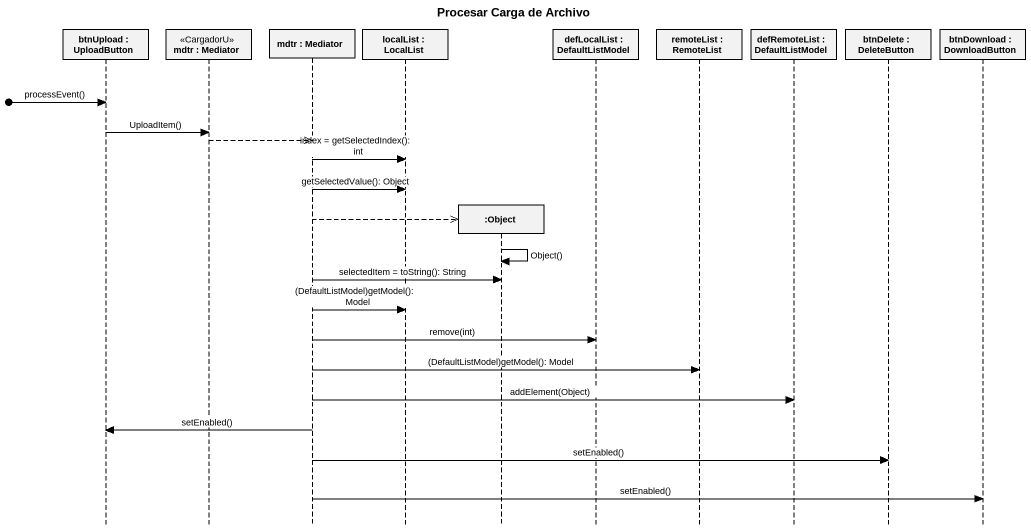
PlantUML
@startuml
title Procesar Carga de Archivo
hide footbox
participant "btnUpload : UploadButton" as btnUpload
participant "mdtr : Mediator" as mdtr <<CargadorU>>
participant "mdtr : Mediator" as mdtr_2
participant "localList : LocalList" as localList
participant ":Object" as Object_
participant "defLocalList : DefaultListModel" as defLocalList
participant "remoteList : RemoteList" as remoteList
participant "defRemoteList : DefaultListModel" as defRemoteList
participant "btnDelete : DeleteButton" as btnDelete
participant "btnDownload : DownloadButton" as btnDownload

[o-> btnUpload : processEvent()
btnUpload -> mdtr : UploadItem()
mdtr -->> mdtr_2
mdtr_2 -> localList : index = getSelectedIndex(): int
mdtr_2 -> localList : getSelectedValue(): Object
mdtr_2 -->> Object_ **
Object_ -> Object_ : Object()
mdtr_2 -> Object_ : selectedItem = toString(): String
mdtr_2 -> localList : (DefaultListModel)getModel(): Model
mdtr_2 -> defLocalList : remove(int)
mdtr_2 -> remoteList : (DefaultListModel)getModel(): Model
mdtr_2 -> defRemoteList : addElement(Object)
mdtr_2 -> btnUpload : setEnabled()
mdtr_2 -> btnDelete : setEnabled()
mdtr_2 -> btnDownload : setEnabled()
@enduml
